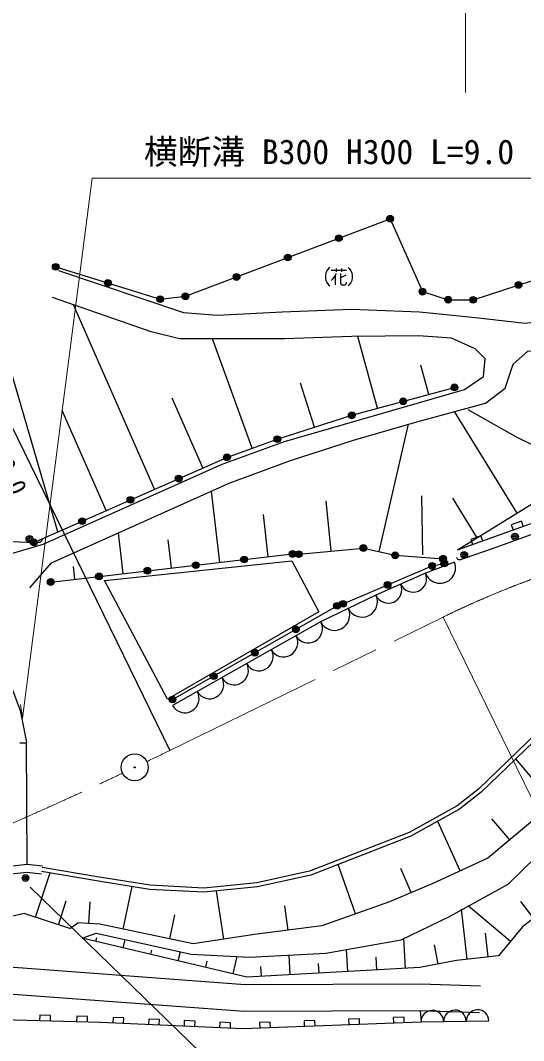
# Model space of a CAD drawing. Units: millimetres, scale not verified. Extents: x 40000 to 680000, y 20000 to 380000.
# Drawn here: x 256167 to 293475, y 265644 to 341299 of the extents above; entities that cross this region are included whole.
import ezdxf
from ezdxf.enums import TextEntityAlignment as Align

# ---------------------------------------------------------------- set-up
doc = ezdxf.new("R2010")
doc.units = ezdxf.units.MM
doc.header["$LTSCALE"] = 1000
doc.linetypes.add('CHAIN', pattern=[18.5, 12, -1.5, 3.5, -1.5])
for name, color, linetype, lineweight in [('M-BGD', 7, 'Continuous', 25), ('M-BMK', 2, 'CHAIN', 13), ('M-BMK-SRVR', 3, 'Continuous', 25), ('M-STR-HTXT', 7, 'Continuous', 13), ('M-STR-STRC', 7, 'Continuous', 25)]:
    doc.layers.add(name, color=color, linetype=linetype, lineweight=lineweight)
doc.styles.add('ＭＳ ゴシック', font='')
doc.styles.get('ＭＳ ゴシック').set_extended_font_data('MS Gothic')

msp = doc.modelspace()

# ---------------------------------------------------------------- linework, layer by layer
at = {"layer": 'M-BGD'}
for p, q in [((268402, 320838), (283574, 326592)), ((283574, 326592), (285979, 321185)), ((289738, 320573), (303196, 325008)), ((258785, 323025), (266529, 320625)), ((279217, 322776), (280337, 322776)), ((279497, 322376), (279497, 321696)), ((279577, 322896), (279577, 322656)), ((280297, 322416), (279897, 322216)), ((279977, 322896), (279977, 322656)), ((266529, 320625), (268402, 320838)), ((285979, 321185), (287884, 320589)), ((266111, 306532), (260094, 320201)), ((287884, 320589), (289738, 320573)), ((258949, 303379), (254491, 318571)), ((282639, 312532), (281192, 317853)), ((273348, 309571), (270414, 317691)), ((286448, 313568), (285859, 315737)), ((254089, 314120), (267250, 287161)), ((277974, 311129), (276923, 314409)), ((280734, 312014), (288353, 314086)), ((269692, 308108), (267418, 313275)), ((262530, 304956), (259265, 312372)), ((275214, 310245), (280734, 312014)), ((293000, 304758), (288359, 312290)), ((282776, 301902), (284953, 311357)), ((271483, 308897), (275214, 310245)), ((257158, 302591), (271483, 308897)), ((270959, 301110), (270345, 306394)), ((279199, 301946), (278846, 305674)), ((285994, 301666), (285918, 306051)), ((290044, 302937), (288236, 305871)), ((274544, 301527), (274180, 304655)), ((291162, 302138), (294851, 303483)), ((252592, 302774), (257158, 302591)), ((263789, 300277), (263437, 303305)), ((267374, 300694), (267132, 302772)), ((257158, 302591), (257458, 302579)), ((276798, 301718), (281599, 302173)), ((281599, 302173), (283953, 301631)), ((289157, 301433), (291162, 302138)), ((258411, 299652), (276337, 301736)), ((283953, 301631), (287503, 301376)), ((288361, 301114), (286198, 300310)), ((288874, 301334), (289157, 301433)), ((260204, 299860), (260093, 300811)), ((280088, 298029), (286700, 300841)), ((286700, 300841), (287599, 301025)), ((286198, 300310), (282529, 298675)), ((282529, 298675), (278426, 296708)), ((267448, 290935), (279643, 297883)), ((278426, 296708), (267446, 290486)), ((256118, 287731), (256618, 287733)), ((256656, 278701), (256618, 287733)), ((295674, 283236), (292896, 286544)), ((288784, 278234), (287110, 281903)), ((292444, 280523), (291126, 282092)), ((281019, 275044), (279729, 278703)), ((285136, 276616), (284369, 278411)), ((257284, 274799), (258362, 278078)), ((263793, 273912), (264456, 277072)), ((271252, 273171), (270707, 276735)), ((258983, 274240), (259565, 276010)), ((261245, 274323), (261339, 275940)), ((276015, 273838), (275784, 275640)), ((292513, 273003), (289354, 275638)), ((294236, 274707), (293275, 275965)), ((267251, 273186), (267624, 274961)), ((289288, 271675), (288876, 275382)), ((259832, 273961), (260427, 274370)), ((261754, 273009), (261822, 273298)), ((263792, 272527), (263935, 273132)), ((284722, 271004), (284601, 273215)), ((290844, 271848), (290649, 273600)), ((265830, 272045), (265905, 272362)), ((280446, 270769), (280357, 272395)), ((287151, 271325), (286875, 272753)), ((267868, 271563), (268025, 272224)), ((271945, 270599), (272246, 271873)), ((276171, 270534), (276091, 271977)), ((282584, 270886), (282532, 271831)), ((269906, 271081), (270013, 271531)), ((274033, 270416), (273993, 271142)), ((278308, 270651), (278269, 271369)), ((285813, 267840), (285876, 267029)), ((285876, 267029), (290893, 267108))]:
    msp.add_line(p, q, dxfattribs=at)
for points in [[(259000, 322753), (268258, 319648), (270782, 319431), (275576, 319677), (280724, 319873), (285759, 319678), (289921, 319262), (293601, 318857), (298056, 319407)], [(279097, 322976), (279017, 322896), (278897, 322736), (278817, 322576), (278777, 322376), (278777, 322216), (278817, 322016), (278897, 321856), (279017, 321696), (279097, 321616)], [(279577, 322536), (279497, 322376), (279417, 322256), (279337, 322136), (279217, 322016)], [(279897, 322536), (279897, 321776), (279977, 321696), (280257, 321696), (280337, 321776), (280337, 321896)], [(280457, 322976), (280537, 322896), (280657, 322736), (280737, 322576), (280777, 322376), (280777, 322216), (280737, 322016), (280657, 321856), (280537, 321696), (280457, 321616)], [(225039, 301217), (243413, 303683), (248919, 303230), (252384, 302189), (254142, 301360), (257862, 302468), (271129, 308380), (275740, 310082), (289106, 313917), (290495, 314888), (290615, 316213), (289893, 316936), (288124, 317723), (285694, 317910), (280742, 317848), (275758, 317686), (267974, 317694), (265851, 318194), (258544, 320741)], [(256878, 299225), (258464, 301082), (271646, 306976), (276198, 308669), (280863, 310158), (285567, 311536), (290651, 312908), (292107, 314036), (292700, 315796), (293782, 316769), (298277, 317179)], [(297434, 307490), (295929, 308924), (292996, 310371), (289374, 312431)], [(288566, 302026), (297434, 307490), (303091, 308790), (309373, 309630), (314556, 310013), (319932, 309995)], [(288566, 302026), (294571, 304186), (298490, 305294), (302359, 306162), (306344, 306927), (310258, 307507), (314215, 307848), (318194, 308028), (322236, 307863), (326742, 307609)], [(293446, 303781), (293311, 304157), (292558, 303887), (292693, 303510)], [(257768, 302817), (257766, 302777), (257744, 302717), (257712, 302669), (257660, 302621), (257609, 302593), (257538, 302576), (257458, 302579)], [(290443, 302701), (290308, 303078), (289555, 302807), (289691, 302430)], [(288874, 301334), (288798, 301307), (288748, 301300), (288681, 301308), (288634, 301323), (288592, 301351), (288544, 301398), (288518, 301442), (288508, 301470)], [(214463, 297667), (216231, 296793), (217208, 296457), (219110, 295932), (221032, 295663), (222011, 295570), (224040, 295717), (227506, 296111), (232396, 296696), (237324, 297310), (243254, 298103), (245287, 298246), (247353, 298122), (249359, 297513), (252100, 296114), (253657, 294645), (254903, 293002), (255432, 292050), (256159, 290134), (256610, 287769)], [(301072, 298488), (300419, 296809), (298534, 293262), (296133, 289665), (290335, 284075), (288715, 282797), (285123, 280797), (277691, 277912), (273756, 277046), (269773, 276639), (265748, 276861), (261812, 277503), (257741, 278181)], [(300793, 298597), (300146, 296935), (298276, 293416), (295902, 289859), (290138, 284301), (288548, 283047), (284995, 281069), (277604, 278200), (273708, 277343), (269766, 276940), (265780, 277160), (261861, 277799), (257791, 278477)], [(306330, 295487), (303016, 291025), (301058, 288802), (297289, 284592), (290829, 279166), (286740, 277301), (283532, 275930), (278507, 274158), (273524, 273518), (268981, 272823), (262063, 274276), (260427, 274370)], [(260735, 273251), (261783, 273610), (268830, 272046), (273163, 271827), (278806, 272117), (284404, 273120), (287989, 274852), (292335, 277236), (298544, 283294), (302199, 286951), (304723, 290107), (308288, 295300)], [(307168, 290196), (303391, 281701), (293404, 274071), (291622, 271934)], [(257800, 278577), (256656, 278701), (254625, 278488), (250871, 276880), (243460, 273916), (240635, 272853), (235950, 271148), (228373, 268566), (222641, 266767), (217855, 265352), (209149, 263009), (203335, 261612), (200878, 261080), (197888, 260644), (192924, 260315), (189877, 260298), (188807, 260350)], [(257735, 277980), (256655, 278098), (254778, 277901), (251100, 276325), (243671, 273355), (240840, 272289), (236149, 270582), (228560, 267995), (222811, 266192), (218018, 264775), (209297, 262428), (203462, 261025), (200985, 260489), (197952, 260047), (192945, 259716), (189847, 259698), (188777, 259751)], [(259832, 273961), (256434, 275078), (243446, 272004)], [(291622, 271934), (288511, 271589), (285791, 271062), (272964, 270358), (260735, 273251)], [(243446, 272004), (272837, 269793), (285839, 269841), (290274, 269710)], [(290215, 267711), (285813, 267840), (272767, 267793), (241840, 270082), (236358, 270352)], [(222600, 264869), (224056, 264617), (231946, 267252), (236539, 269026), (241808, 269023), (248408, 267377), (262100, 267005), (272657, 266531), (285877, 267029)], [(258393, 267106), (258403, 267506), (257604, 267528), (257593, 267128)], [(261131, 267032), (261142, 267432), (260342, 267453), (260331, 267053)], [(263820, 266928), (263838, 267328), (263038, 267364), (263020, 266964)], [(266459, 266809), (266477, 267209), (265678, 267245), (265660, 266845)], [(269098, 266691), (269116, 267090), (268317, 267126), (268299, 266727)], [(278014, 266733), (277999, 267132), (277200, 267102), (277215, 266702)], [(281319, 266857), (281304, 267257), (280504, 267227), (280520, 266827)], [(284624, 266982), (284609, 267381), (283809, 267351), (283824, 266952)], [(271737, 266572), (271755, 266972), (270956, 267007), (270938, 266608)], [(274709, 266608), (274694, 267008), (273895, 266978), (273910, 266578)]]:
    msp.add_lwpolyline(points, dxfattribs=at)
msp.add_lwpolyline([(262407, 299757), (276298, 301233), (278296, 297441), (267069, 290967)], close=True, dxfattribs=at)
for centre, radius in [((283574, 326592), 250), ((283574, 326592), 220), ((283574, 326592), 190), ((283574, 326592), 160), ((283574, 326592), 130), ((283574, 326592), 100), ((283574, 326592), 70), ((283574, 326592), 40), ((283574, 326592), 10), ((279781, 325154), 250), ((279781, 325154), 220), ((279781, 325154), 190), ((279781, 325154), 160), ((279781, 325154), 130), ((279781, 325154), 100), ((279781, 325154), 70), ((279781, 325154), 40), ((279781, 325154), 10), ((275988, 323715), 250), ((275988, 323715), 220), ((275988, 323715), 190), ((275988, 323715), 160), ((275988, 323715), 130), ((275988, 323715), 100), ((258785, 323025), 250), ((258785, 323025), 220), ((258785, 323025), 190), ((258785, 323025), 160), ((258785, 323025), 130), ((258785, 323025), 100), ((258785, 323025), 70), ((258785, 323025), 40), ((275988, 323715), 70), ((275988, 323715), 40), ((275988, 323715), 10), ((258785, 323025), 10), ((272195, 322277), 250), ((272195, 322277), 220), ((272195, 322277), 190), ((272195, 322277), 160), ((272195, 322277), 130), ((272195, 322277), 100), ((272195, 322277), 70), ((272195, 322277), 40), ((262657, 321825), 250), ((262657, 321825), 220), ((262657, 321825), 190), ((262657, 321825), 160), ((262657, 321825), 130), ((262657, 321825), 100), ((262657, 321825), 70), ((262657, 321825), 40), ((262657, 321825), 10), ((272195, 322277), 10), ((293103, 321682), 250), ((293103, 321682), 220), ((293103, 321682), 190), ((293103, 321682), 160), ((293103, 321682), 130), ((293103, 321682), 100), ((293103, 321682), 70), ((293103, 321682), 40), ((293103, 321682), 10), ((266529, 320625), 250), ((266529, 320625), 220), ((266529, 320625), 190), ((266529, 320625), 160), ((268402, 320838), 250), ((268402, 320838), 220), ((268402, 320838), 190), ((268402, 320838), 160), ((268402, 320838), 130), ((268402, 320838), 100), ((268402, 320838), 70), ((268402, 320838), 40), ((268402, 320838), 10), ((285979, 321185), 250), ((285979, 321185), 220), ((285979, 321185), 190), ((285979, 321185), 160), ((285979, 321185), 130), ((285979, 321185), 100), ((285979, 321185), 70), ((285979, 321185), 40), ((285979, 321185), 10), ((287884, 320589), 250), ((287884, 320589), 220), ((287884, 320589), 190), ((289738, 320573), 250), ((289738, 320573), 220), ((266529, 320625), 130), ((266529, 320625), 100), ((266529, 320625), 70), ((266529, 320625), 40), ((266529, 320625), 10), ((287884, 320589), 160), ((287884, 320589), 130), ((287884, 320589), 100), ((287884, 320589), 70), ((287884, 320589), 40), ((287884, 320589), 10), ((289738, 320573), 190), ((289738, 320573), 160), ((289738, 320573), 130), ((289738, 320573), 100), ((289738, 320573), 70), ((289738, 320573), 40), ((289738, 320573), 10), ((288353, 314086), 250), ((288353, 314086), 220), ((288353, 314086), 190), ((288353, 314086), 160), ((288353, 314086), 130), ((288353, 314086), 100), ((288353, 314086), 70), ((288353, 314086), 40), ((288353, 314086), 10), ((284544, 313050), 250), ((284544, 313050), 220), ((284544, 313050), 190), ((284544, 313050), 160), ((284544, 313050), 130), ((284544, 313050), 100), ((284544, 313050), 70), ((284544, 313050), 40), ((284544, 313050), 10), ((280734, 312014), 250), ((280734, 312014), 220), ((280734, 312014), 190), ((280734, 312014), 160), ((280734, 312014), 130), ((280734, 312014), 100), ((280734, 312014), 70), ((280734, 312014), 40), ((280734, 312014), 10), ((275214, 310245), 250), ((275214, 310245), 220), ((275214, 310245), 190), ((275214, 310245), 160), ((275214, 310245), 130), ((275214, 310245), 100), ((275214, 310245), 70), ((275214, 310245), 40), ((275214, 310245), 10), ((271483, 308897), 250), ((271483, 308897), 220), ((271483, 308897), 190), ((271483, 308897), 160), ((271483, 308897), 130), ((271483, 308897), 100), ((271483, 308897), 70), ((271483, 308897), 40), ((271483, 308897), 10), ((267902, 307320), 250), ((267902, 307320), 220), ((267902, 307320), 190), ((267902, 307320), 160), ((267902, 307320), 130), ((267902, 307320), 100), ((267902, 307320), 70), ((267902, 307320), 40), ((267902, 307320), 10), ((264321, 305744), 250), ((264321, 305744), 220), ((264321, 305744), 190), ((264321, 305744), 160), ((264321, 305744), 130), ((264321, 305744), 100), ((264321, 305744), 70), ((264321, 305744), 40), ((264321, 305744), 10), ((260740, 304167), 250), ((260740, 304167), 220), ((260740, 304167), 190), ((260740, 304167), 160), ((260740, 304167), 130), ((260740, 304167), 100), ((260740, 304167), 70), ((260740, 304167), 40), ((260740, 304167), 10), ((256833, 302854), 250), ((256833, 302854), 150), ((256833, 302854), 50), ((257158, 302591), 250), ((257158, 302591), 220), ((257158, 302591), 190), ((257158, 302591), 160), ((257158, 302591), 130), ((257158, 302591), 100), ((257158, 302591), 70), ((257158, 302591), 40), ((292837, 303015), 250), ((292837, 303015), 150), ((292837, 303015), 50), ((257158, 302591), 10), ((276337, 301736), 250), ((276337, 301736), 220), ((276337, 301736), 190), ((276337, 301736), 160), ((276337, 301736), 130), ((276798, 301718), 250), ((276798, 301718), 220), ((276798, 301718), 190), ((276798, 301718), 160), ((281599, 302173), 250), ((281599, 302173), 220), ((281599, 302173), 190), ((281599, 302173), 160), ((281599, 302173), 130), ((281599, 302173), 100), ((281599, 302173), 70), ((281599, 302173), 40), ((281599, 302173), 10), ((283953, 301631), 250), ((289074, 301669), 250), ((269166, 300902), 250), ((269166, 300902), 220), ((272751, 301319), 250), ((272751, 301319), 220), ((272751, 301319), 190), ((272751, 301319), 160), ((272751, 301319), 130), ((272751, 301319), 100), ((272751, 301319), 70), ((272751, 301319), 40), ((272751, 301319), 10), ((276337, 301736), 100), ((276337, 301736), 70), ((276337, 301736), 40), ((276337, 301736), 10), ((276798, 301718), 130), ((276798, 301718), 100), ((276798, 301718), 70), ((276798, 301718), 40), ((276798, 301718), 10), ((283953, 301631), 220), ((283953, 301631), 190), ((283953, 301631), 160), ((283953, 301631), 130), ((283953, 301631), 100), ((283953, 301631), 70), ((283953, 301631), 40), ((283953, 301631), 10), ((287503, 301376), 250), ((287503, 301376), 220), ((287503, 301376), 190), ((287503, 301376), 160), ((287599, 301025), 250), ((287503, 301376), 130), ((287599, 301025), 220), ((287503, 301376), 100), ((287599, 301025), 190), ((287503, 301376), 70), ((287599, 301025), 160), ((287503, 301376), 40), ((287599, 301025), 130), ((287503, 301376), 10), ((287599, 301025), 100), ((289074, 301669), 150), ((289074, 301669), 50), ((265581, 300485), 250), ((265581, 300485), 220), ((265581, 300485), 190), ((265581, 300485), 160), ((265581, 300485), 130), ((265581, 300485), 100), ((265581, 300485), 70), ((265581, 300485), 40), ((265581, 300485), 10), ((269166, 300902), 190), ((269166, 300902), 160), ((269166, 300902), 130), ((269166, 300902), 100), ((269166, 300902), 70), ((269166, 300902), 40), ((269166, 300902), 10), ((286700, 300841), 250), ((286700, 300841), 220), ((286700, 300841), 190), ((286700, 300841), 160), ((286700, 300841), 130), ((286700, 300841), 100), ((286700, 300841), 70), ((286700, 300841), 40), ((286700, 300841), 10), ((287599, 301025), 70), ((287599, 301025), 40), ((287599, 301025), 10), ((258411, 299652), 250), ((258411, 299652), 220), ((258411, 299652), 190), ((258411, 299652), 160), ((258411, 299652), 130), ((258411, 299652), 100), ((258411, 299652), 70), ((258411, 299652), 40), ((258411, 299652), 10), ((261996, 300068), 250), ((261996, 300068), 220), ((261996, 300068), 190), ((261996, 300068), 160), ((261996, 300068), 130), ((261996, 300068), 100), ((261996, 300068), 70), ((261996, 300068), 40), ((261996, 300068), 10), ((283394, 299435), 250), ((283394, 299435), 220), ((283394, 299435), 190), ((283394, 299435), 160), ((283394, 299435), 130), ((283394, 299435), 100), ((283394, 299435), 70), ((283394, 299435), 40), ((283394, 299435), 10), ((279643, 297883), 250), ((279643, 297883), 220), ((280088, 298029), 250), ((280088, 298029), 220), ((280088, 298029), 190), ((280088, 298029), 160), ((280088, 298029), 130), ((280088, 298029), 100), ((280088, 298029), 70), ((279643, 297883), 190), ((279643, 297883), 160), ((279643, 297883), 130), ((279643, 297883), 100), ((279643, 297883), 70), ((279643, 297883), 40), ((279643, 297883), 10), ((280088, 298029), 40), ((280088, 298029), 10), ((276595, 296146), 250), ((276595, 296146), 220), ((276595, 296146), 190), ((276595, 296146), 160), ((276595, 296146), 130), ((276595, 296146), 100), ((276595, 296146), 70), ((276595, 296146), 40), ((276595, 296146), 10), ((273546, 294409), 250), ((273546, 294409), 220), ((273546, 294409), 190), ((273546, 294409), 160), ((273546, 294409), 130), ((273546, 294409), 100), ((273546, 294409), 70), ((273546, 294409), 40), ((273546, 294409), 10), ((270497, 292672), 250), ((270497, 292672), 220), ((270497, 292672), 190), ((270497, 292672), 160), ((270497, 292672), 130), ((270497, 292672), 100), ((270497, 292672), 70), ((270497, 292672), 40), ((270497, 292672), 10), ((267448, 290935), 250), ((267448, 290935), 220), ((267448, 290935), 190), ((267448, 290935), 160), ((267448, 290935), 130), ((267448, 290935), 100), ((267448, 290935), 70), ((267448, 290935), 40), ((267448, 290935), 10)]:
    msp.add_circle(centre, radius, dxfattribs=at)
for centre, radius, start, end in [((287280, 300712), 1154, 200.38483, 20.38483), ((285281, 299901), 1004, 204.01937, 24.01937), ((283446, 299084), 1004, 204.01937, 24.01937), ((281503, 298183), 1138, 205.61059, 25.61059), ((279452, 297200), 1137, 205.61059, 25.61059), ((277511, 296190), 1052, 209.53811, 29.53811), ((275681, 295153), 1052, 209.53811, 29.53811), ((273851, 294116), 1052, 209.53811, 29.53811), ((272021, 293079), 1052, 209.53811, 29.53811), ((270191, 292042), 1052, 209.53811, 29.53811), ((268361, 291005), 1052, 209.53811, 29.53811), ((286713, 267042), 836, 0.9023, 180.9023), ((288385, 267068), 836, 0.9023, 180.9023), ((290057, 267095), 836, 0.9023, 180.9023)]:
    msp.add_arc(centre, radius, start, end, dxfattribs=at)
at = {"layer": 'M-BMK'}
msp.add_line((267250, 287161), (287511, 297052), dxfattribs=at)
for centre, radius, start, end in [((318220, 234148), 70000, 77.87817, 116.02124), ((135639, 556750), 300000, 295.6549, 296.02124), ((135639, 556750), 300000, 285.27722, 295.27856)]:
    msp.add_arc(centre, radius, start, end, dxfattribs=at)
at = {"layer": 'M-BMK-SRVR'}
for radius in [1000, 40]:
    msp.add_circle((264641, 285903), radius, dxfattribs=at)
at = {"layer": 'M-STR-HTXT'}
for p, q in [((289157, 335948), (289157, 345835)), ((287511, 297052), (300672, 270093)), ((256328, 289546), (256178, 290574))]:
    msp.add_line(p, q, dxfattribs=at)
msp.add_lwpolyline([(256328, 289546), (261499, 329589), (296520, 329589)], dxfattribs=at)
at = {"layer": 'M-STR-STRC'}
msp.add_line((256886, 277033), (280005, 254583), dxfattribs=at)
for radius in [250, 150, 50]:
    msp.add_circle((256547, 277702), radius, dxfattribs=at)

# ---------------------------------------------------------------- texts
at = {"layer": 'M-BGD', "insert": (252034, 313188), "char_height": 1320, "attachment_point": 7, "rotation": 295.8, "style": 'ＭＳ ゴシック'}
msp.add_mtext('\\T1.98;R=300', dxfattribs=at)
at = {"layer": 'M-STR-HTXT', "style": 'ＭＳ ゴシック'}
msp.add_text('横断溝 B300 H300 L=9.0', height=1833, dxfattribs=at).set_placement((265322, 330089), align=Align.BOTTOM_LEFT)

doc.saveas('drawing.dxf')
